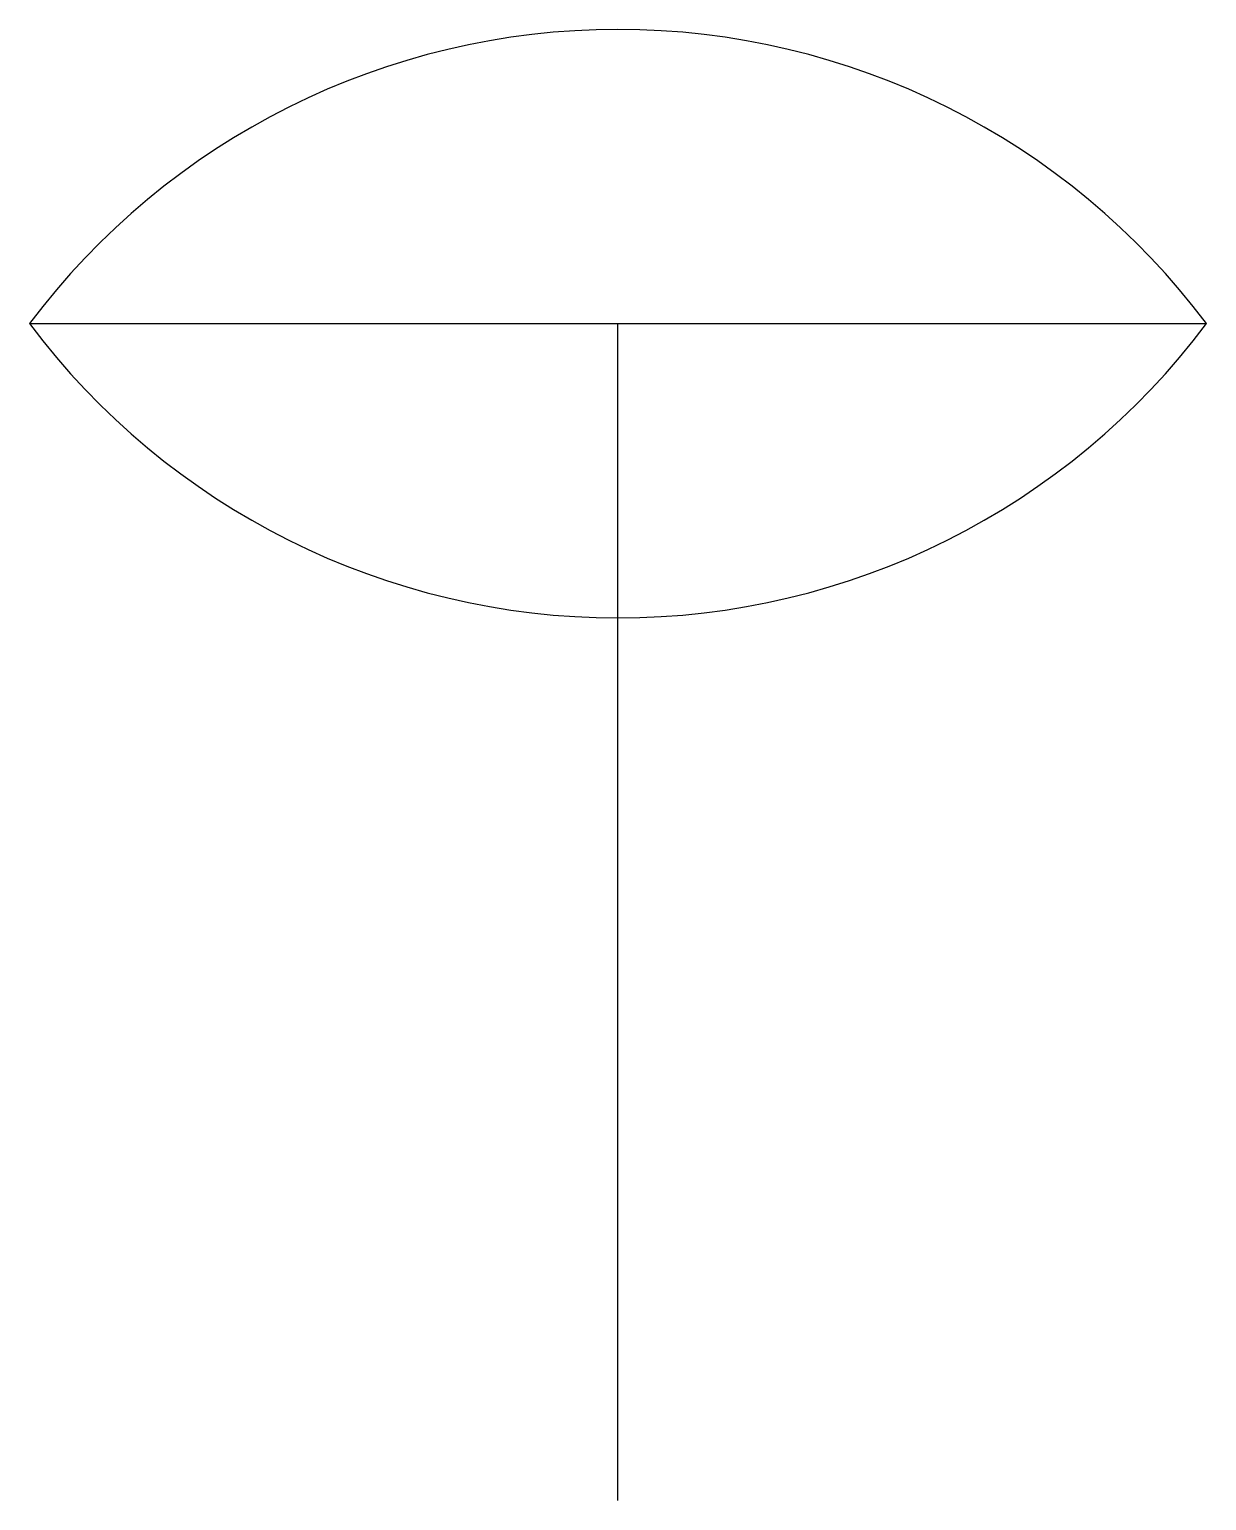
# Model space of a CAD drawing. Extents: x -0.125 to 0.125, y 0 to 0.312.
import ezdxf

# ---------------------------------------------------------------- set-up
doc = ezdxf.new("R2010")
doc.units = 0
doc.layers.get('0').update_dxf_attribs({"linetype": 'CONTINUOUS'})

msp = doc.modelspace()

# ---------------------------------------------------------------- linework, layer by layer
at = {"color": 0}
for p, q in [((-0.125, 0.25), (0.125, 0.25)), ((0, 0), (0, 0.25))]:
    msp.add_line(p, q, dxfattribs=at)
for centre, start, end in [((0, 0.15625), 36.8699, 143.1301), ((0, 0.34375), 216.8699, 323.1301)]:
    msp.add_arc(centre, 0.15625, start, end, dxfattribs=at)

doc.saveas('drawing.dxf')
